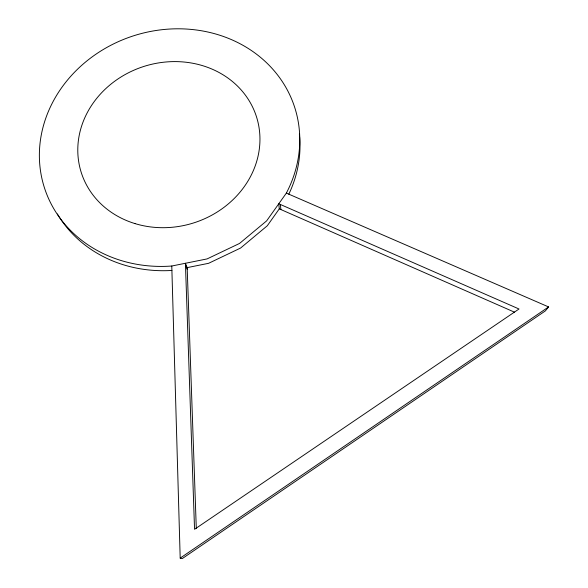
<?xml version="1.0" encoding="UTF-8"?>
<svg xmlns="http://www.w3.org/2000/svg" width="588" height="588" viewBox="0 0 588 588"><rect width="100%" height="100%" fill="white"/><g stroke="black" fill="none" stroke-linecap="round" stroke-linejoin="round"><path stroke-width="0.88" d="M286.363 193.099L266.629 220.882L239.544 243.439L207.094 258.911L171.777 266.019A131.425 117.453 -17.7 0 1 40.668 138.547A131.425 117.453 -17.7 0 1 208.012 32.053A131.425 117.453 -17.7 0 1 286.363 193.099L548.597 306.929L545.363 310.898L182.236 558.6L180.193 558.122L171.777 266.019M279.293 208.843L267.305 225.755L240.588 248.04L208.564 263.321L187.175 267.621L185.418 263.27L194.547 529.296L519.028 308.994L278.778 203.771L279.293 208.843L514.537 312.191M180.193 558.122L548.597 306.929M185.477 264.99L187.234 269.326M280.395 204.477L280.88 209.541M187.175 267.621L196.296 528.362M299.373 134.027A129.764 116.262 -17.7 0 1 299.557 135.821M299.63 136.71A129.764 116.262 -17.7 0 1 288.811 194.216M171.924 270.451A129.764 116.262 -17.7 0 1 57.381 213.951M134.99 223.594A91.941 82.107 -17.6 0 0 259.029 127.515A91.941 82.107 -17.6 0 0 112.595 82.827A91.941 82.107 -17.6 0 0 134.99 223.594"/></g></svg>
